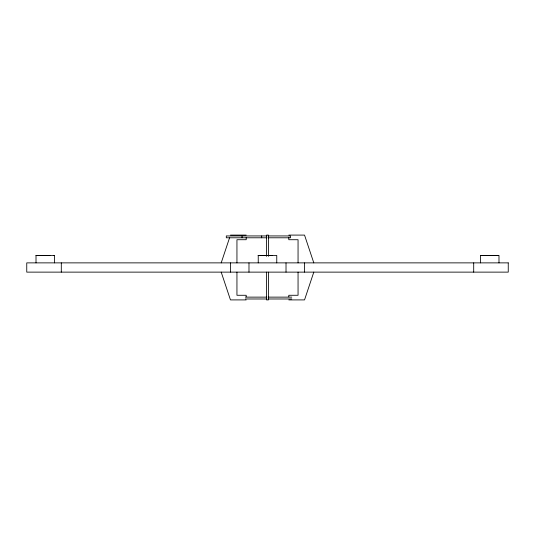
<?xml version="1.0" encoding="UTF-8"?>
<svg xmlns="http://www.w3.org/2000/svg" width="535" height="535" viewBox="0 0 535 535"><rect width="100%" height="100%" fill="white"/><g stroke="black" fill="none" stroke-linecap="round" stroke-linejoin="round"><path stroke-width="0.8" d="M221.202 262.872L229.689 237.406M313.798 272.128L304.535 299.908L288.8 299.908M258.238 262.872L258.238 255.462L258.679 255.462M258.525 255.462L258.258 255.462M37.657 255.469L49.902 255.462M259.883 255.469L268.557 255.462M482.115 255.469L490.134 255.462M35.939 255.462L36.48 255.469M258.124 255.469L276.762 255.462L276.762 262.872M480.397 255.462L480.945 255.469M496.808 255.462L482.891 255.462M264.584 255.462L266.544 255.462M269.553 255.462L272.449 255.462M41.697 255.462L48.491 255.462M268.496 255.462L270.837 255.462M494.36 255.462L490.789 255.462M230.465 235.092L246.2 235.092M288.8 235.092L304.535 235.092L313.798 262.872M266.938 235.935L226.312 235.935L226.312 237.787L266.938 237.787M268.149 235.935L290.505 235.935L290.505 237.787L268.149 237.787M46.465 255.462L47.047 255.462M53.587 255.462L54.256 255.462M490.923 255.462L492.126 255.462M498.052 255.462L498.714 255.462M245.324 297.132L266.885 297.132M268.523 297.132L291.769 297.132M245.324 298.985L266.885 298.985M291.769 298.985L268.543 298.985L268.543 297.132M246.2 299.908L230.465 299.908L221.202 272.128M483.185 255.462L484.971 255.462M260.953 255.462L262.738 255.462M38.721 255.462L40.513 255.462M498.988 262.872L498.988 255.462L480.47 255.462L480.47 262.872M473.696 262.872L473.696 272.128M304.535 262.872L304.535 272.128M298.055 262.872L298.055 239.72L288.8 239.72L288.8 237.406M298.055 272.128L298.055 295.28L288.8 295.28L288.8 296.825M286.018 262.872L286.018 272.128M268.423 256.332L268.423 235.092L266.577 235.092L266.577 256.332M268.423 272.128L268.423 299.908L266.577 299.908L266.577 272.128M261.695 235.935L261.695 237.787M248.982 262.872L248.982 272.128M246.2 237.406L246.2 239.72L236.945 239.72L236.945 262.872M246.2 296.825L246.2 295.28L236.945 295.28L236.945 272.128M242.054 235.935L242.054 237.787M230.465 262.872L230.465 272.128M61.304 262.872L61.304 272.128M54.53 262.872L54.53 255.462L36.012 255.462L36.012 262.872M508.25 262.872L26.75 262.872L26.75 272.128L508.25 272.128L508.25 262.872"/></g></svg>
